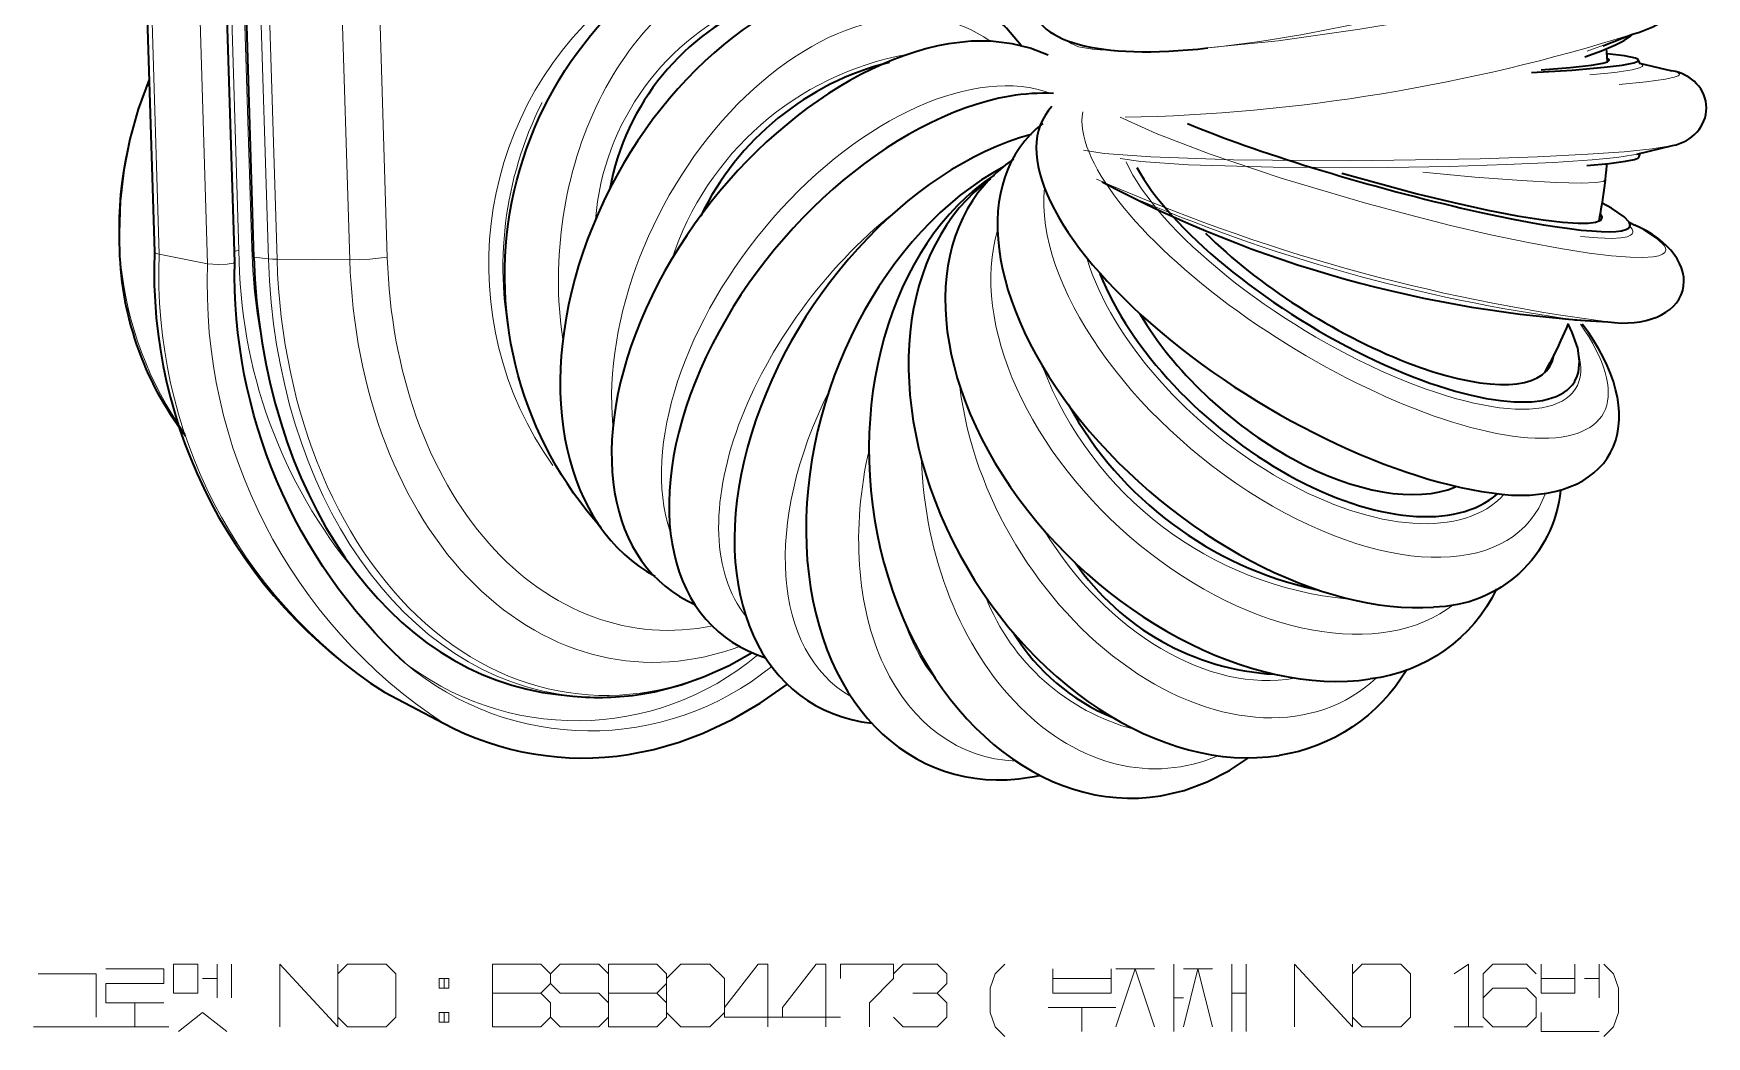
# Model space of a CAD drawing. Header units: millimetres. Extents: x 0 to 174, y 0 to 33.
# Drawn here: x 25.687 to 29.095, y 20.239 to 22.281 of the extents above; entities that cross this region are included whole.
import ezdxf

# ---------------------------------------------------------------- set-up
doc = ezdxf.new("R2010")
doc.units = ezdxf.units.MM
doc.layers.add('PDF_Geomertry', color=7, linetype='Continuous', true_color=0x405f80)

msp = doc.modelspace()

# ---------------------------------------------------------------- linework, layer by layer
at = {"layer": 'PDF_Geomertry', "color": 7, "lineweight": 35}
for points in [[(26.4433, 20.9999, -0.214474), (26.0969, 21.8156), (26.079, 22.4008, -0.27701), (26.6265, 23.5272)], [(25.9153, 22.4219), (25.9333, 21.8365, 0.265437), (26.4017, 20.9403), (26.5224, 20.8769, 0.16205), (26.8992, 20.8135), (26.9503, 20.8236), (27.0019, 20.8383), (27.0512, 20.8567), (27.1101, 20.8844), (27.1675, 20.9178), (27.2231, 20.9568)], [(25.9225, 22.1879), (25.9001, 22.1274), (25.8832, 22.0663), (25.871, 22.0035), (25.8636, 21.9397), (25.8614, 21.8756), (25.8618, 21.8543, 0.164511), (25.9968, 21.4625)], [(26.756, 20.9356), (26.7856, 20.9325, 0.064516), (26.9247, 20.9363), (26.9521, 20.9411), (27.0061, 20.955), (27.0519, 20.9713), (27.104, 20.9947), (27.1511, 21.021)]]:
    msp.add_lwpolyline(points, format="xyb", dxfattribs=at)
at = {"layer": 'PDF_Geomertry', "color": 7, "lineweight": 13}
for points in [[(28.0782, 22.2518), (28.2224, 22.2665), (28.3885, 22.29), (28.4747, 22.3044), (28.5596, 22.3203), (28.6399, 22.3368), (28.7154, 22.354), (28.7811, 22.3707), (28.84, 22.3872), (28.8867, 22.4019), (28.9264, 22.4163), (28.9544, 22.4281), (28.9767, 22.4392), (28.9903, 22.4478), (28.9996, 22.4557), (29.0039, 22.4615), (29.0057, 22.4664), (29.0058, 22.4685), (29.0054, 22.4704), (29.0035, 22.4743), (28.9997, 22.4781), (28.985, 22.485), (28.9554, 22.4911), (28.9304, 22.4938)], [(26.0785, 22.4232), (26.0829, 22.4239), (26.0876, 22.4247), (26.1056, 21.8393), (26.1008, 21.8386), (26.0963, 21.8378)], [(26.1136, 22.4288), (26.1317, 21.8435), (26.1338, 21.7993), (26.1375, 21.7554), (26.1426, 21.7122), (26.1494, 21.6697), (26.1515, 21.6583)], [(25.9333, 21.8365), (25.9333, 21.8363), (25.9335, 21.836), (25.9339, 21.8353), (25.9358, 21.8342), (25.9432, 21.8319), (25.9253, 22.4174), (25.9179, 22.4194), (25.916, 22.4207), (25.9156, 22.4212), (25.9154, 22.4215), (25.9153, 22.4219)], [(26.1651, 22.4071), (26.1557, 22.4074), (26.1476, 22.4079), (26.1656, 21.8226), (26.1736, 21.8219), (26.1831, 21.8218)], [(26.3313, 21.8207), (26.1831, 21.8218), (26.1651, 22.4071), (26.3133, 22.4061)], [(27.7946, 22.265), (27.799, 22.2614), (27.8154, 22.2544), (27.8479, 22.2485), (27.9043, 22.245), (27.939, 22.2449)], [(28.8519, 22.2454), (28.8683, 22.2511), (28.8833, 22.2567)], [(28.8569, 22.1974), (28.9081, 22.2022), (28.9435, 22.2074), (28.9582, 22.2111), (28.9639, 22.2139), (28.9643, 22.2144), (28.9647, 22.2149), (28.9649, 22.2154), (28.9649, 22.2158), (28.9647, 22.2164), (28.9644, 22.2169), (28.9633, 22.2179), (28.9589, 22.22)], [(28.9168, 22.1774), (28.9718, 22.1826), (29.0113, 22.1881), (29.0292, 22.1921), (29.0372, 22.1953), (29.0388, 22.1965), (29.0392, 22.1971), (29.0394, 22.1976), (29.0396, 22.1981), (29.0396, 22.1986), (29.0394, 22.1992), (29.0386, 22.2001), (29.035, 22.2024), (29.024, 22.2056)], [(27.9004, 22.1111), (27.9739, 22.0779), (28.0836, 22.0357), (28.2286, 21.9868), (28.3983, 21.9364), (28.4868, 21.9125), (28.5736, 21.8906), (28.6553, 21.8717), (28.7318, 21.8556), (28.7974, 21.8433), (28.856, 21.8342), (28.9011, 21.8286), (28.9393, 21.8257), (28.9654, 21.8251), (28.9858, 21.8265), (28.9979, 21.8289), (29.0054, 21.8318), (29.0096, 21.8351), (29.0108, 21.8368), (29.0115, 21.8386), (29.0118, 21.8406), (29.0111, 21.8446), (29.0085, 21.8496), (28.9957, 21.8622), (28.9664, 21.8815), (28.9488, 21.8911)], [(27.8261, 22.0435), (27.8678, 22.0372), (27.9626, 22.0301), (28.1315, 22.0243), (28.3703, 22.0222), (28.6336, 22.0263), (28.7504, 22.0301), (28.8528, 22.0353), (28.9269, 22.0406), (28.9839, 22.0464), (29.0253, 22.0532)], [(27.9003, 22.0267), (27.9424, 22.0208), (28.0397, 22.0142), (28.2121, 22.0092), (28.4469, 22.0088), (28.5707, 22.0108), (28.6867, 22.0143), (28.7828, 22.0187), (28.8619, 22.024), (28.9118, 22.0289), (28.9461, 22.034), (28.9528, 22.0354)], [(28.5167, 21.9988), (28.6232, 21.9889), (28.7179, 21.9818), (28.7878, 21.9781), (28.841, 21.9769), (28.8685, 21.9779), (28.8846, 21.9803), (28.8887, 21.9832)], [(28.8379, 21.8682), (28.8733, 21.865), (28.9021, 21.8642), (28.9201, 21.8651), (28.9332, 21.8676), (28.9399, 21.8704), (28.9419, 21.8719), (28.9433, 21.8735), (28.9442, 21.8751), (28.9447, 21.8769), (28.9447, 21.8788), (28.9435, 21.8828), (28.9388, 21.8893)], [(26.1353, 21.8439), (26.1333, 21.8436), (26.1317, 21.8435)], [(26.136, 21.8257), (26.1656, 21.8226)], [(28.7636, 21.5892), (28.7651, 21.5914), (28.7664, 21.5938)], [(27.4615, 21.0831), (27.4708, 21.0582), (27.4813, 21.0347), (27.4928, 21.0128), (27.5053, 20.9924), (27.5282, 20.9618)], [(26.0608, 20.3869), (26.0608, 20.3181)], [(26.0904, 20.3869), (26.0904, 20.3181)], [(26.1889, 20.2589), (26.1889, 20.3869), (26.3069, 20.2589), (26.3069, 20.3869)], [(26.7203, 20.3278), (26.74, 20.3082), (26.74, 20.2786), (26.7203, 20.2589), (26.6219, 20.2589), (26.6219, 20.3869), (26.7203, 20.3869), (26.74, 20.3672), (26.74, 20.3475), (26.7203, 20.3278), (26.6219, 20.3278)], [(26.8582, 20.3672), (26.8385, 20.3869), (26.7597, 20.3869), (26.74, 20.3672), (26.74, 20.3475), (26.7597, 20.3278), (26.8385, 20.3278), (26.8582, 20.3082), (26.8582, 20.2786), (26.8385, 20.2589), (26.7597, 20.2589), (26.74, 20.2786)], [(26.9565, 20.3278), (26.9762, 20.3082), (26.9762, 20.2786), (26.9565, 20.2589), (26.8582, 20.2589), (26.8582, 20.3869), (26.9565, 20.3869), (26.9762, 20.3672), (26.9762, 20.3475), (26.9565, 20.3278), (26.8582, 20.3278)], [(27.1829, 20.2589), (27.1829, 20.3869), (27.1632, 20.3869), (27.0943, 20.2983), (27.0943, 20.2786), (27.2125, 20.2786)], [(27.3011, 20.2589), (27.3011, 20.3869), (27.2814, 20.3869), (27.2125, 20.2983), (27.2125, 20.2786), (27.3306, 20.2786)], [(27.3306, 20.3574), (27.3306, 20.3869), (27.4389, 20.3869), (27.4389, 20.3574), (27.3896, 20.3082), (27.3896, 20.2589)], [(27.4389, 20.3672), (27.4585, 20.3869), (27.5274, 20.3869), (27.5471, 20.3672), (27.5471, 20.3475), (27.5274, 20.3278), (27.4782, 20.3278), (27.5274, 20.3278), (27.5471, 20.3082), (27.5471, 20.2786), (27.5274, 20.2589), (27.4585, 20.2589), (27.4389, 20.2786)], [(27.6653, 20.3869), (27.6456, 20.3672), (27.6357, 20.3376), (27.6357, 20.2885), (27.6456, 20.2589), (27.6653, 20.2393)], [(28.0097, 20.3869), (28.0097, 20.2492)], [(28.1278, 20.3869), (28.1278, 20.2492)], [(28.1574, 20.3869), (28.1574, 20.2492)], [(28.2558, 20.2589), (28.2558, 20.3869), (28.3739, 20.2589), (28.3739, 20.3869)], [(28.5806, 20.3672), (28.6101, 20.3869), (28.6101, 20.2589)], [(28.7479, 20.3672), (28.7282, 20.3869), (28.6593, 20.3869), (28.6396, 20.3672), (28.6396, 20.2786), (28.6593, 20.2589), (28.7282, 20.2589), (28.7479, 20.2786), (28.7479, 20.3181), (28.7282, 20.3376), (28.6593, 20.3376), (28.6396, 20.3181)], [(28.7578, 20.3869), (28.7578, 20.3278), (28.8267, 20.3278), (28.8267, 20.3869), (28.8267, 20.3574), (28.7578, 20.3574)], [(28.8758, 20.3869), (28.8758, 20.3181)], [(28.8857, 20.3869), (28.9054, 20.3672), (28.9153, 20.3376), (28.9153, 20.2885), (28.9054, 20.2589), (28.8857, 20.2393)], [(25.6967, 20.3672), (25.8149, 20.3672), (25.8149, 20.2786)], [(25.8346, 20.3771), (25.9526, 20.3771), (25.9526, 20.3475), (25.8346, 20.3475), (25.8346, 20.3082), (25.9526, 20.3082)], [(26.0314, 20.3574), (26.0608, 20.3574)], [(26.5235, 20.3574), (26.5235, 20.3376)], [(27.7636, 20.3771), (27.7636, 20.3278), (27.8818, 20.3278), (27.8818, 20.3771), (27.8818, 20.3574), (27.7636, 20.3574)], [(27.8917, 20.3771), (27.9703, 20.3771)], [(27.8917, 20.2589), (27.931, 20.3771), (27.9703, 20.2589)], [(28.0294, 20.3771), (28.0885, 20.3771)], [(28.0294, 20.2589), (28.0589, 20.3771), (28.0885, 20.2589)], [(28.8464, 20.3574), (28.8758, 20.3574)], [(28.0097, 20.3181), (28.0294, 20.3181)], [(28.1278, 20.3278), (28.1574, 20.3278)], [(25.8936, 20.3082), (25.8936, 20.2589)], [(25.9821, 20.2492), (26.0314, 20.2885), (26.0806, 20.2492)], [(26.5235, 20.2885), (26.5235, 20.2687)], [(27.7537, 20.2983), (27.8917, 20.2983)], [(27.8226, 20.2983), (27.8226, 20.2492)], [(28.7578, 20.2885), (28.7578, 20.2492), (28.8758, 20.2492)], [(25.6869, 20.2589), (25.8247, 20.2589), (25.9625, 20.2589)], [(28.5806, 20.2589), (28.6396, 20.2589)]]:
    msp.add_lwpolyline(points, dxfattribs=at)
for points in [[(27.1431, 22.4244), (27.1579, 22.3489, 0.28352), (26.8318, 21.9026)], [(26.4017, 20.9403, -0.264581), (25.9432, 21.8319), (26.0417, 21.8121), (26.0237, 22.3974), (25.9253, 22.4174)], [(26.5224, 20.8769, -0.263563), (26.0417, 21.8121), (26.0632, 21.8107), (26.0814, 21.8117), (26.0942, 21.8139), (26.0969, 21.8156)]]:
    msp.add_lwpolyline(points, format="xyb", dxfattribs=at)
at = {"layer": 'PDF_Geomertry', "color": 7, "lineweight": 35}
for points in [[(26.136, 21.8257), (26.1179, 22.411)], [(27.6985, 22.2567), (27.6688, 22.2924), (27.6368, 22.3221), (27.6032, 22.346), (27.5697, 22.364)], [(27.7536, 22.2374), (27.7174, 22.2514), (27.6803, 22.2604), (27.6371, 22.2654), (27.5972, 22.2654), (27.551, 22.2604)], [(28.8467, 22.2337), (28.8812, 22.2461), (28.9093, 22.2581), (28.9271, 22.2672), (28.9399, 22.2758), (28.9442, 22.2797)], [(28.8833, 22.2565), (28.9439, 22.2797)], [(28.7382, 22.2022), (28.821, 22.2069), (28.8861, 22.2124), (28.9232, 22.2169), (28.9465, 22.2217), (28.9535, 22.2244), (28.9558, 22.2271), (28.9557, 22.2276), (28.9554, 22.2281), (28.9544, 22.229), (28.9503, 22.2311), (28.9275, 22.2361), (28.8921, 22.2401)], [(28.7583, 22.2075), (28.8171, 22.2118), (28.8608, 22.2165), (28.8835, 22.2206), (28.8933, 22.2236), (28.8967, 22.2267), (28.8967, 22.2271), (28.8965, 22.2275), (28.8958, 22.2282), (28.8929, 22.2299)], [(28.8933, 22.2235), (28.8926, 22.2333), (28.8919, 22.2432), (28.8914, 22.2501)], [(28.9558, 22.2271), (28.9593, 22.2196)], [(28.9583, 22.2206), (29.024, 22.2056)], [(28.9528, 22.0354), (29.0253, 22.0532)], [(28.8513, 22.0125), (28.8968, 22.0168), (28.9301, 22.0213), (28.9479, 22.0251), (28.955, 22.0278), (28.9574, 22.0306), (28.9599, 22.0372)], [(28.876, 21.8993), (28.8778, 21.909), (28.8794, 21.9188), (28.8811, 21.9285), (28.8826, 21.9382), (28.8842, 21.9479), (28.8856, 21.9576), (28.8868, 21.9674), (28.8881, 21.9771), (28.8887, 21.9832), (28.8897, 21.9931), (28.8908, 22.0028), (28.8917, 22.0126), (28.8919, 22.0163)], [(28.3519, 21.9972), (28.5057, 21.955), (28.5799, 21.9371), (28.6496, 21.9218), (28.7093, 21.9104), (28.7618, 21.9019), (28.8013, 21.8972), (28.8333, 21.895), (28.8537, 21.8951), (28.8689, 21.8971), (28.8764, 21.8996), (28.8801, 21.9022), (28.8819, 21.9053), (28.8822, 21.9074), (28.8817, 21.9096), (28.8788, 21.9147)], [(28.9388, 21.8875), (28.9389, 21.8893), (28.939, 21.8911), (28.9389, 21.8929), (28.9372, 21.8972), (28.9269, 21.9083), (28.9014, 21.9256), (28.8824, 21.9358)], [(28.9374, 21.8971), (28.9488, 21.8911)], [(28.8128, 21.6906), (28.8093, 21.6822), (28.8054, 21.6732), (28.8014, 21.6643), (28.7974, 21.6553), (28.7932, 21.6464), (28.7889, 21.6375), (28.7846, 21.6286), (28.7801, 21.6199), (28.7757, 21.6111), (28.7711, 21.6024), (28.7664, 21.5938), (28.7643, 21.5899)], [(28.8262, 21.5726), (28.8308, 21.5817), (28.834, 21.5915), (28.8364, 21.6139), (28.8325, 21.6408), (28.8214, 21.6729), (28.8128, 21.6904)], [(28.8269, 21.6986), (28.8938, 21.6943)], [(28.7756, 21.6029), (28.7756, 21.6108)], [(28.7758, 21.6035), (28.7814, 21.6151), (28.7843, 21.6282)], [(27.9832, 20.7296), (28.0311, 20.7404), (28.0778, 20.7575), (28.1229, 20.7806), (28.1619, 20.8067)], [(27.7164, 20.7671), (27.726, 20.7687), (27.7357, 20.7707), (27.7372, 20.771)]]:
    msp.add_lwpolyline(points, dxfattribs=at)
at = {"layer": 'PDF_Geomertry', "color": 7, "lineweight": 13}
for points in [[(26.3897, 22.4108), (26.354, 22.4072), (26.3133, 22.4061), (26.3313, 21.8207), (26.3719, 21.8219), (26.4076, 21.8256)], [(25.9724, 20.3869), (26.0215, 20.3869), (26.0215, 20.3278), (25.9724, 20.3278), (25.9724, 20.3869)], [(26.3267, 20.3869), (26.4054, 20.3869), (26.425, 20.3672), (26.425, 20.2786), (26.4054, 20.2589), (26.3267, 20.2589), (26.3069, 20.2786), (26.3069, 20.3672), (26.3267, 20.3869)], [(27.0058, 20.3869), (27.0649, 20.3869), (27.0943, 20.3574), (27.0943, 20.2885), (27.0649, 20.2589), (27.0058, 20.2589), (26.9762, 20.2885), (26.9762, 20.3574), (27.0058, 20.3869)], [(28.3936, 20.3869), (28.4724, 20.3869), (28.4919, 20.3672), (28.4919, 20.2786), (28.4724, 20.2589), (28.3936, 20.2589), (28.3739, 20.2786), (28.3739, 20.3672), (28.3936, 20.3869)], [(26.5136, 20.3574), (26.5333, 20.3574), (26.5333, 20.3376), (26.5136, 20.3376), (26.5136, 20.3574)], [(26.5136, 20.2885), (26.5333, 20.2885), (26.5333, 20.2687), (26.5136, 20.2687), (26.5136, 20.2885)]]:
    msp.add_lwpolyline(points, close=True, dxfattribs=at)
at = {"layer": 'PDF_Geomertry', "color": 7, "lineweight": 35, "extrusion": (0, 0, -1)}
for centre, radius, start, end in [((-27.4175, 21.7889), 0.7705, 318.183, 64.1757), ((-28.5364, 21.3755), 0.2619, 185.2234, 269.5468), ((-28.3716, 21.2932), 0.3282, 205.7632, 263.3081), ((-28.17, 21.1732), 0.3657, 210.7942, 261.459)]:
    msp.add_arc(centre, radius, start, end, dxfattribs=at)
at = {"layer": 'PDF_Geomertry', "color": 7, "lineweight": 13}
for centre, radius, start, end in [((27.7752, 25.0768), 2.8412, 276.15, 289.8359), ((27.322, 21.8113), 0.7078, 131.2296, 215.3262), ((27.8327, 25.8274), 3.7176, 271.1993, 287.3929), ((27.5769, 21.6281), 0.6206, 100.3611, 161.907), ((26.5896, 21.888), 0.7288, 156.2381, 215.4139), ((27.3933, 21.8046), 0.7501, 153.3529, 192.7716), ((29.3807, 25.4486), 3.7857, 246.1925, 262.6103), ((29.2911, 25.128), 3.4607, 246.5143, 262.2922), ((27.1318, 21.8415), 1.0262, 180.1197, 219.9807), ((28.435, 21.8681), 0.7416, 200.9311, 264.5716), ((28.0434, 21.2973), 0.4474, 201.3859, 255.2786), ((26.793, 21.4578), 0.5757, 231.1959, 309.9158), ((26.8213, 21.4468), 0.5853, 229.783, 309.1525)]:
    msp.add_arc(centre, radius, start, end, dxfattribs=at)
at = {"layer": 'PDF_Geomertry', "color": 7, "lineweight": 35}
for centre, radius, start, end in [((27.3632, 21.8729), 0.5107, 111.7588, 169.6238), ((27.5725, 21.6553), 0.5847, 104.0551, 154.2076), ((27.7447, 21.7516), 0.408, 87.2389, 99.6319), ((29.0189, 24.1532), 2.4619, 242.0207, 266.7881), ((28.4605, 21.8919), 0.7597, 208.8579, 257.686), ((28.2452, 21.5071), 0.5312, 214.6958, 266.6334), ((28.0478, 21.284), 0.4273, 211.6579, 247.4746)]:
    msp.add_arc(centre, radius, start, end, dxfattribs=at)
for centre, major_axis, ratio, start_param, end_param in [((28.8978, 22.3814), (0.1733, 0.0314), 0.622533, 4.868544, 7.553475), ((27.2671, 21.767), (0.3125, 0.5913), 0.675658, 0.470129, 3.138231), ((28.5869, 22.6609), (0.8644, 0.3341), 0.288495, 3.04175, 3.978168), ((27.3945, 21.68), (0.4172, 0.5269), 0.62037, 0.606491, 3.303751), ((29.0082, 22.1292), (0.0864, 0.0008), 0.898275, 4.903782, 7.659751), ((27.5156, 21.5787), (0.4284, 0.5196), 0.613866, 0.624877, 3.388659), ((28.328, 21.7619), (-0.5815, 0.3509), 0.401924, 6.193192, 8.757097), ((28.2232, 21.6349), (-0.5162, 0.4289), 0.578196, 6.155723, 8.884756), ((28.4275, 22.0319), (-0.5114, 0.1425), 0.114804, 0.735714, 3.140418), ((27.6368, 21.4837), (0.3765, 0.558), 0.647825, 0.646958, 3.464486), ((28.1216, 21.5246), (-0.49, 0.4569), 0.668692, 6.131626, 8.934084), ((27.7628, 21.4144), (0.2267, 0.6325), 0.708401, 0.669014, 3.517344), ((27.8899, 21.3918), (-0.0731, 0.665), 0.745388, 0.367055, 3.182524), ((28.0075, 21.43), (-0.3479, 0.5709), 0.71906, 0.058202, 2.853251), ((28.3731, 21.8507), (-0.4531, 0.2781), 0.347646, 0.538319, 3.141961), ((28.8911, 21.8011), (-0.1553, 0.0432), 0.646202, 1.765312, 4.516164), ((28.3738, 21.8493), (-0.402, 0.246), 0.346979, 0.96406, 3.142454), ((26.861, 21.9393), (0.1057, 1.0036), 0.715345, 1.759031, 3.142458), ((28.2781, 21.7024), (-0.4085, 0.3406), 0.534972, 0.777413, 3.052928), ((28.2782, 21.7019), (-0.3631, 0.3023), 0.53474, 0.975367, 2.866542), ((28.539, 21.6425), (-0.356, 0.222), 0.57218, 2.345794, 4.125963)]:
    msp.add_ellipse(centre, major_axis=major_axis, ratio=ratio, start_param=start_param, end_param=end_param, dxfattribs=at)
at = {"layer": 'PDF_Geomertry', "color": 7, "lineweight": 13}
for centre, major_axis, ratio, start_param, end_param in [((27.1995, 21.8211), (0.0616, 0.6135), 0.715605, 0.267097, 1.91016), ((27.3181, 21.7401), (0.2878, 0.5439), 0.644375, 6.194971, 8.644158), ((27.4379, 21.6436), (0.3801, 0.4836), 0.578094, 0.184401, 2.77962), ((28.3587, 21.8269), (-0.5243, 0.3217), 0.347567, 0.132671, 3.815968), ((28.3675, 21.8415), (-0.4608, 0.2828), 0.347781, 0.472681, 3.464919), ((28.2622, 21.6826), (-0.4727, 0.3936), 0.534602, 0.346714, 3.335222), ((27.5568, 21.542), (0.389, 0.4771), 0.568324, 1.212672, 3.018622), ((28.1594, 21.5653), (-0.4499, 0.4196), 0.633013, 0.303127, 3.042441), ((26.8908, 21.9367), (0.1061, 1.0041), 0.715184, 1.759771, 3.142785), ((26.9031, 21.9336), (0.1033, 0.9972), 0.715207, 1.756792, 3.636649), ((26.9959, 21.9244), (0.0954, 0.9209), 0.714919, 1.757271, 3.482227), ((27.0227, 21.9201), (0.0872, 0.8516), 0.715487, 1.754881, 3.362145), ((28.2721, 21.6943), (-0.4155, 0.3457), 0.53477, 0.683337, 3.113452), ((27.68, 21.4532), (0.3417, 0.5132), 0.604973, 1.771022, 3.184156), ((28.0539, 21.4583), (-0.3207, 0.5252), 0.692056, 0.98988, 3.282211), ((27.8096, 21.3973), (0.2056, 0.5813), 0.672755, 1.743107, 3.346055), ((27.9397, 21.3972), (-0.0668, 0.611), 0.718983, 1.464882, 3.359466), ((28.0645, 21.4601), (-0.2833, 0.4558), 0.69171, 1.556229, 2.87648)]:
    msp.add_ellipse(centre, major_axis=major_axis, ratio=ratio, start_param=start_param, end_param=end_param, dxfattribs=at)

doc.saveas('drawing.dxf')
